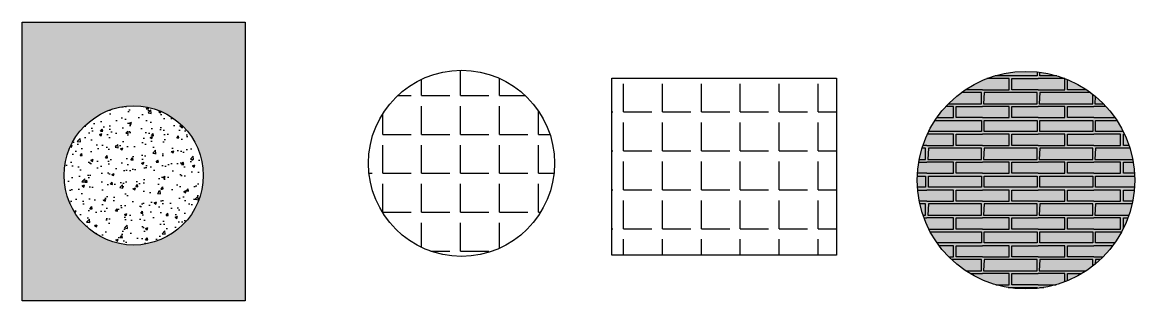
# Model space of a CAD drawing. Header units: millimetres. Extents: x 1752 to 5747, y 999 to 1999.
import ezdxf

# ---------------------------------------------------------------- set-up
doc = ezdxf.new("R2010")
doc.units = ezdxf.units.MM
pattern_1 = [(90, (0.09, 0.09), (-3, 3), [0.6, -2.4]), (0, (0.09, 0.69), (3, 3), [2.85, -0.15]), (270, (2.94, 0.69), (3, -3), [0.6, -2.4]), (180, (2.94, 0.09), (-3, -3), [2.85, -0.15]), (0, (0, 0.84), (3, 3), [1.44, -1.56]), (90, (1.44, 0.84), (-3, 3), [0.6, -2.4]), (180, (1.44, 1.44), (-3, -3), [1.44, -1.56]), (180, (3, 0.84), (-3, -3), [1.41, -1.59]), (90, (1.59, 0.84), (-3, 3), [0.6, -2.4]), (0, (1.59, 1.44), (3, 3), [1.41, -1.59]), (0, (0.06, 1.59), (3, 3), [2.88, -0.12]), (90, (2.94, 1.59), (-3, 3), [0.6, -2.4]), (180, (2.94, 2.19), (-3, -3), [2.85, -0.15]), (267.1376, (0.09, 2.19), (2.9999959403, 57.0000000496), [0.60075, -59.474205]), (90, (1.59, 2.34), (-3, 3), [0.6, -2.4]), (180, (3, 2.34), (-3, -3), [1.41, -1.59]), (90, (1.44, 2.34), (-3, 3), [0.6, -2.4]), (0, (0, 2.34), (3, 3), [1.44, -1.56]), (0, (1.59, 2.94), (3, 3), [1.41, -1.59]), (180, (1.44, 2.94), (-3, -3), [1.44, -1.56])]

msp = doc.modelspace()

# ---------------------------------------------------------------- hatches: boundary and pattern name
h = msp.add_hatch(color=256)
h.dxf.hatch_style = 1
h.set_gradient(color1=(0, 0, 255), color2=(255, 255, 0), name='SPHERICAL')
h.paths.add_polyline_path([(2552.2, 1998.7), (1752.2, 1998.7), (1752.2, 998.7), (2552.2, 998.7)])
h.paths.add_polyline_path([(2402.2, 1448.7, -1), (1902.2, 1448.7, -1)], flags=0)
h.paths.add_polyline_path([(2402.2, 1448.7, 1), (1902.2, 1448.7, 1)], flags=16)
h.paths.add_polyline_path([(1902.2, 1448.7, 1), (2402.2, 1448.7, 1)], flags=0)
h = msp.add_hatch()
h.set_pattern_fill('ANGLE', color=256, scale=20)
h.set_pattern_definition([(0, (3326.13, 1735.58), (0, 139.7), [101.6, -38.1]), (90, (3326.13, 1735.58), (-139.7, 9e-15), [101.6, -38.1])])
h.paths.add_polyline_path([(2995.5, 1492.2, 1), (3663.7, 1492.2, 1)])
h = msp.add_hatch()
h.set_pattern_fill('ANGLE', color=256, scale=20)
h.set_pattern_definition([(0, (0, 0), (0, 139.7), [101.6, -38.1]), (90, (0, 0), (-139.7, 9e-15), [101.6, -38.1])])
h.paths.add_polyline_path([(4676.6, 1798.2), (3869.1, 1798.2), (3869.1, 1162), (4676.6, 1162)])
h = msp.add_hatch()
h.set_pattern_fill('BRICK1', color=256, scale=3, pattern_type=2)
h.set_pattern_definition(pattern_1)
h.paths.add_polyline_path([(4965.9, 1431.7, 1), (5747.2, 1431.7, 1)], flags=17)
h.paths.add_polyline_path([(5747.2, 1431.7, 1), (4965.9, 1431.7, 1)], flags=17)
h = msp.add_hatch()
h.set_pattern_fill('BRICK1', color=256, scale=3, pattern_type=2)
h.set_pattern_definition(pattern_1)
h.paths.add_polyline_path([(5747.2, 1431.7, 1), (4965.9, 1431.7, 1)], flags=17)
h.paths.add_polyline_path([(4965.9, 1431.7, 1), (5747.2, 1431.7, 1)], flags=17)
h = msp.add_hatch()
h.set_pattern_fill('BRICK1', color=256, scale=200, pattern_type=2)
h.set_pattern_definition([(90, (6, 6), (-200, 200), [40, -160]), (0, (6, 46), (200, 200), [190, -10]), (270, (196, 46), (200, -200), [40, -160]), (180, (196, 6), (-200, -200), [190, -10]), (0, (0, 56), (200, 200), [96, -104]), (90, (96, 56), (-200, 200), [40, -160]), (180, (96, 96), (-200, -200), [96, -104]), (180, (200, 56), (-200, -200), [94, -106]), (90, (106, 56), (-200, 200), [40, -160]), (0, (106, 96), (200, 200), [94, -106]), (0, (4, 106), (200, 200), [192, -8]), (90, (196, 106), (-200, 200), [40, -160]), (180, (196, 146), (-200, -200), [190, -10]), (267.1376, (6, 146), (199.99973, 3800.000003), [40.05, -3964.947]), (90, (106, 156), (-200, 200), [40, -160]), (180, (200, 156), (-200, -200), [94, -106]), (90, (96, 156), (-200, 200), [40, -160]), (0, (0, 156), (200, 200), [96, -104]), (0, (106, 196), (200, 200), [94, -106]), (180, (96, 196), (-200, -200), [96, -104])])
h.paths.add_polyline_path([(4965.9, 1431.7, 1), (5747.2, 1431.7, 1)])
at = {"true_color": 0x4554a5}
h = msp.add_hatch(color=175, dxfattribs=at)
h.dxf.hatch_style = 1
h.paths.add_polyline_path([(5747.2, 1431.7, 1), (4965.9, 1431.7, 1)])
h = msp.add_hatch()
h.set_pattern_fill('AR-CONC', color=256, scale=0.5)
h.paths.add_polyline_path([(1902.2, 1448.7, 1), (2402.2, 1448.7, 1)])

# ---------------------------------------------------------------- linework, layer by layer
for points in [[(1752.2, 1998.7), (2552.2, 1998.7), (2552.2, 998.7), (1752.2, 998.7)], [(3869.1, 1798.2), (4676.6, 1798.2), (4676.6, 1162), (3869.1, 1162)]]:
    msp.add_lwpolyline(points, close=True)
for centre, radius in [((3329.6, 1492.2), 334.1), ((5356.5, 1431.7), 390.7), ((2152.2, 1448.7), 250)]:
    msp.add_circle(centre, radius)

doc.saveas('drawing.dxf')
